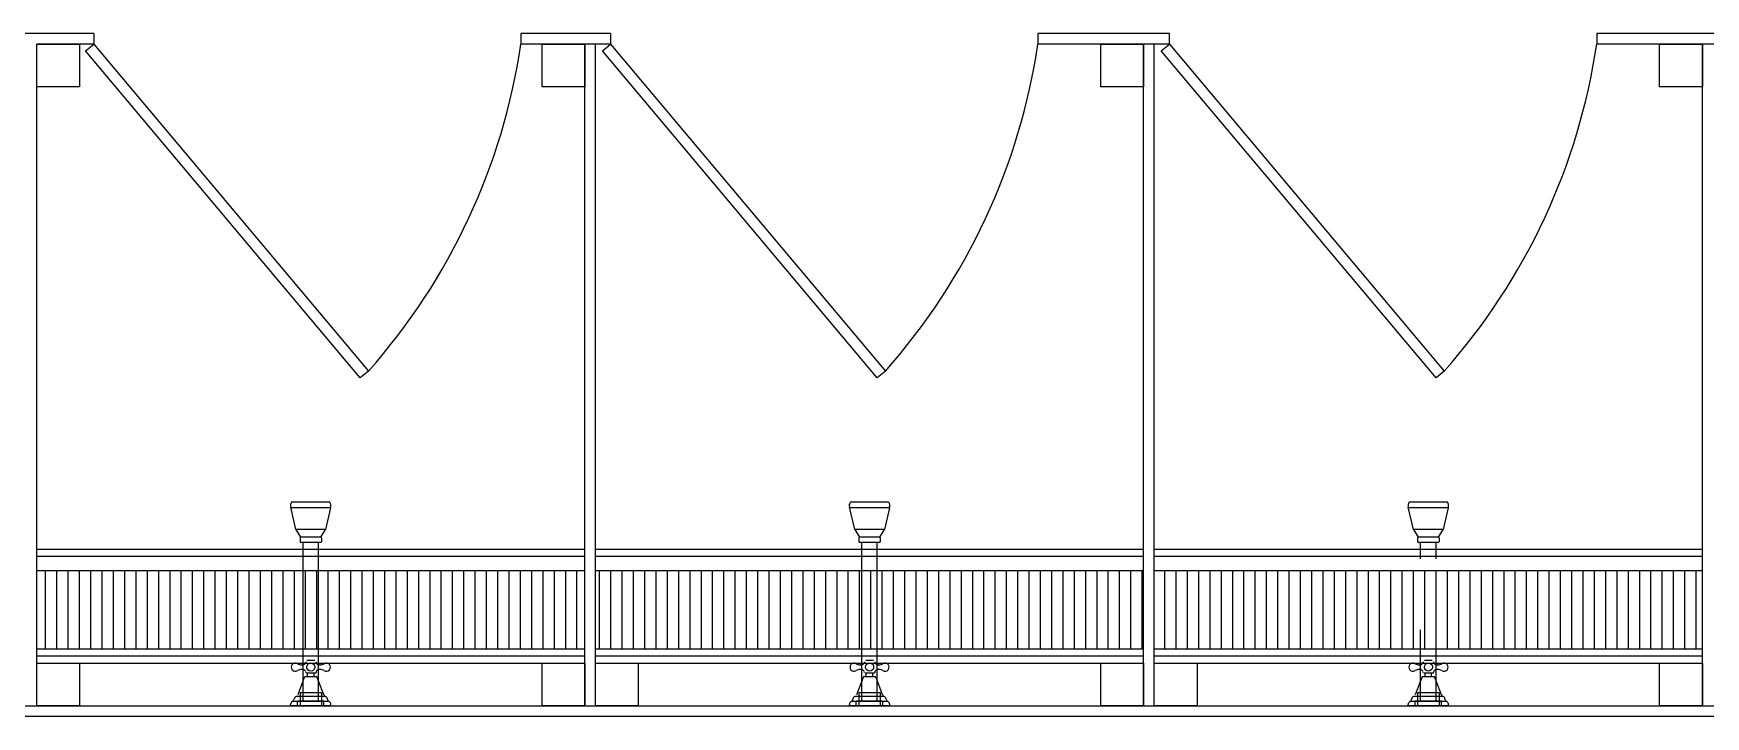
# Model space of a CAD drawing. Header units: millimetres. Extents: x 260 to 453, y 660 to 898.
# Drawn here: x 308.195 to 310.542, y 744.566 to 745.526 of the extents above; entities that cross this region are included whole.
import ezdxf

# ---------------------------------------------------------------- set-up
doc = ezdxf.new("R2010")
doc.units = ezdxf.units.MM
doc.linetypes.add('ACAD_ISO12W100', pattern=[22, 12, -3, 0.5, -3, 0.5, -3])
doc.linetypes.add('CONTINU', pattern=[0])
for name, color, linetype in [('AR_DIVISÓRIAS', 3, 'Continuous'), ('AR_DIVISÓRIAS_SANITÁRIAS', 3, 'Continuous'), ('AR_MOBILIÁRIO_FIXO', 1, 'Continuous'), ('AR_MOD_PISOS', 2, 'Continuous'), ('AR_PORTAS', 254, 'Continuous'), ('CANT-COMPESADO E ESTR MADEIRA', 3, 'Continuous')]:
    doc.layers.add(name, color=color, linetype=linetype)

msp = doc.modelspace()

# ---------------------------------------------------------------- linework, layer by layer
at = {"layer": 'AR_DIVISÓRIAS', "color": 1, "linetype": 'Continuous', "ltscale": 0.5}
for p, q in [((308.2112, 744.7707), (308.2112, 744.6607)), ((308.2271, 744.7707), (308.2271, 744.6607)), ((308.2429, 744.7707), (308.2429, 744.6607)), ((308.2588, 744.7707), (308.2588, 744.6607)), ((308.2747, 744.7707), (308.2747, 744.6607)), ((308.2906, 744.7707), (308.2906, 744.6607)), ((308.3064, 744.7707), (308.3064, 744.6607)), ((308.3223, 744.7707), (308.3223, 744.6607)), ((308.3382, 744.7707), (308.3382, 744.6607)), ((308.3541, 744.7707), (308.3541, 744.6607)), ((308.3699, 744.7707), (308.3699, 744.6607)), ((308.3858, 744.7707), (308.3858, 744.6607)), ((308.4017, 744.7707), (308.4017, 744.6607)), ((308.4176, 744.7707), (308.4176, 744.6607)), ((308.4334, 744.7707), (308.4334, 744.6607)), ((308.4493, 744.7707), (308.4493, 744.6607)), ((308.4652, 744.7707), (308.4652, 744.6607)), ((308.4811, 744.7707), (308.4811, 744.6607)), ((308.4969, 744.7707), (308.4969, 744.6607)), ((308.5128, 744.7707), (308.5128, 744.6607)), ((308.5287, 744.7707), (308.5287, 744.6607)), ((308.5446, 744.7707), (308.5446, 744.6607)), ((308.5604, 744.7707), (308.5604, 744.6607)), ((308.5763, 744.7707), (308.5763, 744.6607)), ((308.5922, 744.7707), (308.5922, 744.6607)), ((308.6081, 744.7707), (308.6081, 744.6607)), ((308.6239, 744.7707), (308.6239, 744.6607)), ((308.6398, 744.7707), (308.6398, 744.6607)), ((308.6557, 744.7707), (308.6557, 744.6607)), ((308.6716, 744.7707), (308.6716, 744.6607)), ((308.6874, 744.7707), (308.6874, 744.6607)), ((308.7033, 744.7707), (308.7033, 744.6607)), ((308.7192, 744.7707), (308.7192, 744.6607)), ((308.7351, 744.7707), (308.7351, 744.6607)), ((308.7509, 744.7707), (308.7509, 744.6607)), ((308.7668, 744.7707), (308.7668, 744.6607)), ((308.7827, 744.7707), (308.7827, 744.6607)), ((308.7986, 744.7707), (308.7986, 744.6607)), ((308.8144, 744.7707), (308.8144, 744.6607)), ((308.8303, 744.7707), (308.8303, 744.6607)), ((308.8462, 744.7707), (308.8462, 744.6607)), ((308.8621, 744.7707), (308.8621, 744.6607)), ((308.8779, 744.7707), (308.8779, 744.6607)), ((308.8938, 744.7707), (308.8938, 744.6607)), ((308.9097, 744.7707), (308.9097, 744.6607)), ((308.9256, 744.7707), (308.9256, 744.6607)), ((308.9414, 744.7707), (308.9414, 744.6607)), ((308.9573, 744.7707), (308.9573, 744.6607)), ((308.9891, 744.7707), (308.9891, 744.6607)), ((309.0049, 744.7707), (309.0049, 744.6607)), ((309.0208, 744.7707), (309.0208, 744.6607)), ((309.0367, 744.7707), (309.0367, 744.6607)), ((309.0526, 744.7707), (309.0526, 744.6607)), ((309.0684, 744.7707), (309.0684, 744.6607)), ((309.0843, 744.7707), (309.0843, 744.6607)), ((309.1002, 744.7707), (309.1002, 744.6607)), ((309.1161, 744.7707), (309.1161, 744.6607)), ((309.1319, 744.7707), (309.1319, 744.6607)), ((309.1478, 744.7707), (309.1478, 744.6607)), ((309.1637, 744.7707), (309.1637, 744.6607)), ((309.1796, 744.7707), (309.1796, 744.6607)), ((309.1954, 744.7707), (309.1954, 744.6607)), ((309.2113, 744.7707), (309.2113, 744.6607)), ((309.2272, 744.7707), (309.2272, 744.6607)), ((309.2431, 744.7707), (309.2431, 744.6607)), ((309.2589, 744.7707), (309.2589, 744.6607)), ((309.2748, 744.7707), (309.2748, 744.6607)), ((309.2907, 744.7707), (309.2907, 744.6607)), ((309.3066, 744.7707), (309.3066, 744.6607)), ((309.3224, 744.7707), (309.3224, 744.6607)), ((309.3383, 744.7707), (309.3383, 744.6607)), ((309.3542, 744.7707), (309.3542, 744.6607)), ((309.3701, 744.7707), (309.3701, 744.6607)), ((309.3859, 744.7707), (309.3859, 744.6607)), ((309.4018, 744.7707), (309.4018, 744.6607)), ((309.4177, 744.7707), (309.4177, 744.6607)), ((309.4336, 744.7707), (309.4336, 744.6607)), ((309.4494, 744.7707), (309.4494, 744.6607)), ((309.4653, 744.7707), (309.4653, 744.6607)), ((309.4812, 744.7707), (309.4812, 744.6607)), ((309.4971, 744.7707), (309.4971, 744.6607)), ((309.5129, 744.7707), (309.5129, 744.6607)), ((309.5288, 744.7707), (309.5288, 744.6607)), ((309.5447, 744.7707), (309.5447, 744.6607)), ((309.5606, 744.7707), (309.5606, 744.6607)), ((309.5764, 744.7707), (309.5764, 744.6607)), ((309.5923, 744.7707), (309.5923, 744.6607)), ((309.6082, 744.7707), (309.6082, 744.6607)), ((309.6241, 744.7707), (309.6241, 744.6607)), ((309.6399, 744.7707), (309.6399, 744.6607)), ((309.6558, 744.7707), (309.6558, 744.6607)), ((309.6717, 744.7707), (309.6717, 744.6607)), ((309.6876, 744.7707), (309.6876, 744.6607)), ((309.7034, 744.7707), (309.7034, 744.6607)), ((309.7193, 744.7707), (309.7193, 744.6607)), ((309.7352, 744.7707), (309.7352, 744.6607)), ((309.7511, 744.7707), (309.7511, 744.6607)), ((309.7828, 744.7707), (309.7828, 744.6607)), ((309.7987, 744.7707), (309.7987, 744.6607)), ((309.8146, 744.7707), (309.8146, 744.6607)), ((309.8304, 744.7707), (309.8304, 744.6607)), ((309.8463, 744.7707), (309.8463, 744.6607)), ((309.8622, 744.7707), (309.8622, 744.6607)), ((309.8781, 744.7707), (309.8781, 744.6607)), ((309.8939, 744.7707), (309.8939, 744.6607)), ((309.9098, 744.7707), (309.9098, 744.6607)), ((309.9257, 744.7707), (309.9257, 744.6607)), ((309.9416, 744.7707), (309.9416, 744.6607)), ((309.9574, 744.7707), (309.9574, 744.6607)), ((309.9733, 744.7707), (309.9733, 744.6607)), ((309.9892, 744.7707), (309.9892, 744.6607)), ((310.0051, 744.7707), (310.0051, 744.6607)), ((310.0209, 744.7707), (310.0209, 744.6607)), ((310.0368, 744.7707), (310.0368, 744.6607)), ((310.0527, 744.7707), (310.0527, 744.6607)), ((310.0686, 744.7707), (310.0686, 744.6607)), ((310.0844, 744.7707), (310.0844, 744.6607)), ((310.1003, 744.7707), (310.1003, 744.6607)), ((310.1162, 744.7707), (310.1162, 744.6607)), ((310.1321, 744.7707), (310.1321, 744.6607)), ((310.1479, 744.7707), (310.1479, 744.6607)), ((310.1638, 744.7707), (310.1638, 744.6607)), ((310.1797, 744.7707), (310.1797, 744.6607)), ((310.1956, 744.7707), (310.1956, 744.6607)), ((310.2114, 744.7707), (310.2114, 744.6607)), ((310.2273, 744.7707), (310.2273, 744.6607)), ((310.2432, 744.7707), (310.2432, 744.6607)), ((310.2591, 744.7707), (310.2591, 744.6607)), ((310.2749, 744.7707), (310.2749, 744.6607)), ((310.2908, 744.7707), (310.2908, 744.6607)), ((310.3067, 744.7707), (310.3067, 744.6607)), ((310.3226, 744.7707), (310.3226, 744.6607)), ((310.3384, 744.7707), (310.3384, 744.6607)), ((310.3543, 744.7707), (310.3543, 744.6607)), ((310.3702, 744.7707), (310.3702, 744.6607)), ((310.3861, 744.7707), (310.3861, 744.6607)), ((310.4019, 744.7707), (310.4019, 744.6607)), ((310.4178, 744.7707), (310.4178, 744.6607)), ((310.4337, 744.7707), (310.4337, 744.6607)), ((310.4496, 744.7707), (310.4496, 744.6607)), ((310.4654, 744.7707), (310.4654, 744.6607)), ((310.4813, 744.7707), (310.4813, 744.6607)), ((310.4972, 744.7707), (310.4972, 744.6607)), ((310.5131, 744.7707), (310.5131, 744.6607)), ((310.5289, 744.7707), (310.5289, 744.6607))]:
    msp.add_line(p, q, dxfattribs=at)
at = {"layer": 'AR_DIVISÓRIAS', "ltscale": 0.5}
for points in [[(308.9687, 744.7907), (308.1991, 744.7907)], [(308.9687, 744.7907), (308.1991, 744.7907)], [(309.7534, 744.7907), (308.9837, 744.7907)], [(309.7534, 744.7907), (308.9837, 744.7907)], [(310.538, 744.7907), (309.7684, 744.7907)], [(310.538, 744.7907), (309.7684, 744.7907)], [(308.9687, 744.7707), (308.1991, 744.7707)], [(308.9687, 744.7707), (308.1991, 744.7707)], [(309.7534, 744.7707), (308.9837, 744.7707)], [(309.7534, 744.7707), (308.9837, 744.7707)], [(310.538, 744.7707), (309.7684, 744.7707)], [(310.538, 744.7707), (309.7684, 744.7707)], [(308.1991, 744.6607), (308.9687, 744.6607)], [(308.1991, 744.6607), (308.9687, 744.6607)], [(308.9837, 744.6607), (309.7534, 744.6607)], [(308.9837, 744.6607), (309.7534, 744.6607)], [(309.7684, 744.6607), (310.538, 744.6607)], [(309.7684, 744.6607), (310.538, 744.6607)], [(308.1991, 744.6407), (308.9687, 744.6407)], [(308.1991, 744.6407), (308.9687, 744.6407)], [(308.9837, 744.6407), (309.7534, 744.6407)], [(308.9837, 744.6407), (309.7534, 744.6407)], [(309.7684, 744.6407), (310.538, 744.6407)], [(309.7684, 744.6407), (310.538, 744.6407)]]:
    msp.add_lwpolyline(points, dxfattribs=at)
at = {"layer": 'AR_DIVISÓRIAS_SANITÁRIAS'}
for p, q in [((308.2791, 745.5257), (308.0945, 745.5257)), ((308.2791, 745.5107), (308.1991, 745.5107)), ((308.1991, 744.5807), (308.1991, 745.5107)), ((308.2791, 745.5257), (308.2791, 745.5107)), ((309.005, 745.5257), (308.8791, 745.5257)), ((308.8791, 745.5257), (308.8791, 745.5107)), ((309.005, 745.5107), (308.8791, 745.5107)), ((308.9687, 744.5807), (308.9687, 745.5107)), ((308.9837, 744.5807), (308.9837, 745.5107)), ((309.005, 745.5257), (309.005, 745.5107)), ((309.7896, 745.5257), (309.605, 745.5257)), ((309.605, 745.5257), (309.605, 745.5107)), ((309.7896, 745.5107), (309.605, 745.5107)), ((309.7534, 744.5807), (309.7534, 745.5107)), ((309.7684, 744.5807), (309.7684, 745.5107)), ((309.7896, 745.5107), (309.7896, 745.5257)), ((310.578, 745.5257), (310.3896, 745.5257)), ((310.3896, 745.5257), (310.3896, 745.5107)), ((310.578, 745.5107), (310.3896, 745.5107)), ((310.538, 744.5807), (310.538, 745.5107)), ((310.538, 744.5807), (310.538, 745.5107))]:
    msp.add_line(p, q, dxfattribs=at)
at = {"layer": 'AR_MOBILIÁRIO_FIXO', "color": 254, "linetype": 'CONTINU'}
for p, q in [((308.5631, 744.8285), (308.5558, 744.8599)), ((308.5631, 744.8285), (308.5558, 744.8599)), ((308.6118, 744.859), (308.556, 744.859)), ((308.6118, 744.859), (308.556, 744.859)), ((308.6108, 744.867), (308.557, 744.867)), ((308.6108, 744.867), (308.557, 744.867)), ((308.6118, 744.859), (308.6048, 744.8285)), ((308.6118, 744.859), (308.6048, 744.8285)), ((309.3477, 744.8285), (309.3405, 744.8599)), ((309.3477, 744.8285), (309.3405, 744.8599)), ((309.3964, 744.859), (309.3407, 744.859)), ((309.3964, 744.859), (309.3407, 744.859)), ((309.3954, 744.867), (309.3417, 744.867)), ((309.3954, 744.867), (309.3417, 744.867)), ((309.3964, 744.859), (309.3894, 744.8285)), ((309.3964, 744.859), (309.3894, 744.8285)), ((308.5631, 744.8285), (308.5697, 744.818)), ((308.6048, 744.8285), (308.5631, 744.8285)), ((308.5631, 744.8285), (308.5697, 744.818)), ((308.6048, 744.8285), (308.5631, 744.8285)), ((308.5981, 744.818), (308.6048, 744.8285)), ((308.5981, 744.818), (308.6048, 744.8285)), ((309.3477, 744.8285), (309.3543, 744.818)), ((309.3894, 744.8285), (309.3477, 744.8285)), ((309.3477, 744.8285), (309.3543, 744.818)), ((309.3894, 744.8285), (309.3477, 744.8285)), ((309.3828, 744.818), (309.3894, 744.8285)), ((309.3828, 744.818), (309.3894, 744.8285)), ((308.5689, 744.817), (308.5689, 744.8115)), ((308.5689, 744.817), (308.5689, 744.8115)), ((308.5979, 744.818), (308.5699, 744.818)), ((308.5979, 744.818), (308.5699, 744.818)), ((308.5979, 744.8105), (308.5699, 744.8105)), ((308.5979, 744.8105), (308.5699, 744.8105)), ((308.5731, 744.5875), (308.5731, 744.8105)), ((308.5731, 744.5875), (308.5731, 744.8105)), ((308.5947, 744.5875), (308.5947, 744.8105)), ((308.5947, 744.5875), (308.5947, 744.8105)), ((308.5989, 744.817), (308.5989, 744.8115)), ((308.5989, 744.817), (308.5989, 744.8115)), ((309.3536, 744.817), (309.3536, 744.8115)), ((309.3536, 744.817), (309.3536, 744.8115)), ((309.3826, 744.818), (309.3546, 744.818)), ((309.3826, 744.818), (309.3546, 744.818)), ((309.3826, 744.8105), (309.3546, 744.8105)), ((309.3826, 744.8105), (309.3546, 744.8105)), ((309.3578, 744.5875), (309.3578, 744.8105)), ((309.3578, 744.5875), (309.3578, 744.8105)), ((309.3793, 744.5875), (309.3793, 744.8105)), ((309.3793, 744.5875), (309.3793, 744.8105)), ((309.3836, 744.817), (309.3836, 744.8115)), ((309.3836, 744.817), (309.3836, 744.8115)), ((308.5716, 744.6384), (308.5711, 744.6384)), ((308.5716, 744.6384), (308.5711, 744.6384)), ((308.5768, 744.6427), (308.5768, 744.6419)), ((308.5768, 744.6427), (308.5768, 744.6419)), ((308.5895, 744.6444), (308.5786, 744.6444)), ((308.5895, 744.6444), (308.5786, 744.6444)), ((308.5913, 744.6427), (308.5913, 744.6419)), ((308.5913, 744.6427), (308.5913, 744.6419)), ((308.597, 744.6384), (308.5964, 744.6384)), ((308.597, 744.6384), (308.5964, 744.6384)), ((309.3563, 744.6384), (309.3558, 744.6384)), ((309.3563, 744.6384), (309.3558, 744.6384)), ((309.3614, 744.6427), (309.3614, 744.6419)), ((309.3614, 744.6427), (309.3614, 744.6419)), ((309.3741, 744.6444), (309.3633, 744.6444)), ((309.3741, 744.6444), (309.3633, 744.6444)), ((309.376, 744.6427), (309.376, 744.6419)), ((309.376, 744.6427), (309.376, 744.6419)), ((309.3816, 744.6384), (309.3811, 744.6384)), ((309.3816, 744.6384), (309.3811, 744.6384)), ((310.1409, 744.6384), (310.1404, 744.6384)), ((310.1409, 744.6384), (310.1404, 744.6384)), ((310.146, 744.6427), (310.146, 744.6419)), ((310.146, 744.6427), (310.146, 744.6419)), ((310.1588, 744.6444), (310.1479, 744.6444)), ((310.1588, 744.6444), (310.1479, 744.6444)), ((310.1606, 744.6427), (310.1606, 744.6419)), ((310.1606, 744.6427), (310.1606, 744.6419)), ((310.1663, 744.6384), (310.1657, 744.6384)), ((310.1663, 744.6384), (310.1657, 744.6384)), ((308.5747, 744.6205), (308.5656, 744.5965)), ((308.5747, 744.6205), (308.5656, 744.5965)), ((308.5716, 744.632), (308.5711, 744.632)), ((308.5716, 744.632), (308.5711, 744.632)), ((308.5913, 744.6218), (308.5765, 744.6218)), ((308.5913, 744.6218), (308.5765, 744.6218)), ((308.5768, 744.6277), (308.5768, 744.6285)), ((308.5768, 744.6277), (308.5768, 744.6285)), ((308.5904, 744.6267), (308.5777, 744.6267)), ((308.5904, 744.6267), (308.5777, 744.6267)), ((308.5794, 744.6218), (308.5794, 744.6267)), ((308.5794, 744.6218), (308.5794, 744.6267)), ((308.5885, 744.6218), (308.5885, 744.6267)), ((308.5885, 744.6218), (308.5885, 744.6267)), ((308.5913, 744.6285), (308.5913, 744.6277)), ((308.5913, 744.6285), (308.5913, 744.6277)), ((308.6022, 744.5965), (308.5931, 744.6205)), ((308.6022, 744.5965), (308.5931, 744.6205)), ((308.597, 744.632), (308.5964, 744.632)), ((308.597, 744.632), (308.5964, 744.632)), ((309.3594, 744.6205), (309.3502, 744.5965)), ((309.3594, 744.6205), (309.3502, 744.5965)), ((309.3563, 744.632), (309.3558, 744.632)), ((309.3563, 744.632), (309.3558, 744.632)), ((309.3759, 744.6218), (309.3612, 744.6218)), ((309.3759, 744.6218), (309.3612, 744.6218)), ((309.3614, 744.6277), (309.3614, 744.6285)), ((309.3614, 744.6277), (309.3614, 744.6285)), ((309.375, 744.6267), (309.3624, 744.6267)), ((309.375, 744.6267), (309.3624, 744.6267)), ((309.364, 744.6218), (309.364, 744.6267)), ((309.364, 744.6218), (309.364, 744.6267)), ((309.3731, 744.6218), (309.3731, 744.6267)), ((309.3731, 744.6218), (309.3731, 744.6267)), ((309.376, 744.6285), (309.376, 744.6277)), ((309.376, 744.6285), (309.376, 744.6277)), ((309.3869, 744.5965), (309.3778, 744.6205)), ((309.3869, 744.5965), (309.3778, 744.6205)), ((309.3816, 744.632), (309.3811, 744.632)), ((309.3816, 744.632), (309.3811, 744.632)), ((310.144, 744.6205), (310.1349, 744.5965)), ((310.144, 744.6205), (310.1349, 744.5965)), ((310.1409, 744.632), (310.1404, 744.632)), ((310.1409, 744.632), (310.1404, 744.632)), ((310.1606, 744.6218), (310.1458, 744.6218)), ((310.1606, 744.6218), (310.1458, 744.6218)), ((310.146, 744.6277), (310.146, 744.6285)), ((310.146, 744.6277), (310.146, 744.6285)), ((310.1596, 744.6267), (310.147, 744.6267)), ((310.1596, 744.6267), (310.147, 744.6267)), ((310.1487, 744.6218), (310.1487, 744.6267)), ((310.1487, 744.6218), (310.1487, 744.6267)), ((310.1577, 744.6218), (310.1577, 744.6267)), ((310.1577, 744.6218), (310.1577, 744.6267)), ((310.1606, 744.6285), (310.1606, 744.6277)), ((310.1606, 744.6285), (310.1606, 744.6277)), ((310.1715, 744.5965), (310.1624, 744.6205)), ((310.1715, 744.5965), (310.1624, 744.6205)), ((310.1663, 744.632), (310.1657, 744.632)), ((310.1663, 744.632), (310.1657, 744.632)), ((308.6046, 744.5939), (308.5632, 744.5939)), ((308.6046, 744.5939), (308.5632, 744.5939)), ((308.5989, 744.5991), (308.569, 744.5991)), ((308.569, 744.5991), (308.569, 744.5807)), ((308.5989, 744.5991), (308.569, 744.5991)), ((308.569, 744.5991), (308.569, 744.5807)), ((308.5989, 744.5991), (308.5989, 744.5807)), ((308.5989, 744.5991), (308.5989, 744.5807)), ((309.3893, 744.5939), (309.3478, 744.5939)), ((309.3893, 744.5939), (309.3478, 744.5939)), ((309.3835, 744.5991), (309.3536, 744.5991)), ((309.3536, 744.5991), (309.3536, 744.5807)), ((309.3835, 744.5991), (309.3536, 744.5991)), ((309.3536, 744.5991), (309.3536, 744.5807)), ((309.3835, 744.5991), (309.3835, 744.5807)), ((309.3835, 744.5991), (309.3835, 744.5807)), ((310.1739, 744.5939), (310.1325, 744.5939)), ((310.1739, 744.5939), (310.1325, 744.5939)), ((308.5556, 744.5807), (308.5556, 744.5827)), ((308.5556, 744.5807), (308.5556, 744.5827)), ((308.6122, 744.5807), (308.5556, 744.5807)), ((308.6122, 744.5807), (308.5556, 744.5807)), ((308.6097, 744.587), (308.5581, 744.587)), ((308.6097, 744.587), (308.5581, 744.587)), ((308.5653, 744.5807), (308.5653, 744.5865)), ((308.5653, 744.5807), (308.5653, 744.5865)), ((308.6025, 744.5807), (308.5653, 744.5807)), ((308.6025, 744.5807), (308.5653, 744.5807)), ((308.6025, 744.5807), (308.5653, 744.5807)), ((308.6025, 744.5807), (308.5653, 744.5807)), ((308.6015, 744.5875), (308.5663, 744.5875)), ((308.6015, 744.5875), (308.5663, 744.5875)), ((308.6025, 744.5807), (308.6025, 744.5865)), ((308.6025, 744.5807), (308.6025, 744.5865)), ((308.6122, 744.5807), (308.6122, 744.5827)), ((308.6122, 744.5807), (308.6122, 744.5827)), ((309.3402, 744.5807), (309.3402, 744.5827)), ((309.3402, 744.5807), (309.3402, 744.5827)), ((309.3969, 744.5807), (309.3402, 744.5807)), ((309.3969, 744.5807), (309.3402, 744.5807)), ((309.3944, 744.587), (309.3427, 744.587)), ((309.3944, 744.587), (309.3427, 744.587)), ((309.35, 744.5807), (309.35, 744.5865)), ((309.35, 744.5807), (309.35, 744.5865)), ((309.3871, 744.5807), (309.35, 744.5807)), ((309.3871, 744.5807), (309.35, 744.5807)), ((309.3871, 744.5807), (309.35, 744.5807)), ((309.3871, 744.5807), (309.35, 744.5807)), ((309.3861, 744.5875), (309.351, 744.5875)), ((309.3861, 744.5875), (309.351, 744.5875)), ((309.3871, 744.5807), (309.3871, 744.5865)), ((309.3871, 744.5807), (309.3871, 744.5865)), ((309.3969, 744.5807), (309.3969, 744.5827)), ((309.3969, 744.5807), (309.3969, 744.5827)), ((310.1249, 744.5807), (310.1249, 744.5827)), ((310.1249, 744.5807), (310.1249, 744.5827)), ((310.1815, 744.5807), (310.1249, 744.5807)), ((310.1815, 744.5807), (310.1249, 744.5807)), ((310.179, 744.587), (310.1274, 744.587)), ((310.179, 744.587), (310.1274, 744.587)), ((310.1815, 744.5807), (310.1815, 744.5827)), ((310.1815, 744.5807), (310.1815, 744.5827))]:
    msp.add_line(p, q, dxfattribs=at)
at = {"layer": 'AR_MOBILIÁRIO_FIXO', "color": 254, "linetype": 'ACAD_ISO12W100', "ltscale": 0.003}
for p, q in [((310.1323, 744.8285), (310.1251, 744.8599)), ((310.1323, 744.8285), (310.1251, 744.8599)), ((310.1811, 744.859), (310.1253, 744.859)), ((310.1811, 744.859), (310.1253, 744.859)), ((310.1801, 744.867), (310.1263, 744.867)), ((310.1801, 744.867), (310.1263, 744.867)), ((310.1811, 744.859), (310.1741, 744.8285)), ((310.1811, 744.859), (310.1741, 744.8285)), ((310.1323, 744.8285), (310.139, 744.818)), ((310.1741, 744.8285), (310.1323, 744.8285)), ((310.1323, 744.8285), (310.139, 744.818)), ((310.1741, 744.8285), (310.1323, 744.8285)), ((310.1674, 744.818), (310.1741, 744.8285)), ((310.1674, 744.818), (310.1741, 744.8285)), ((310.1382, 744.817), (310.1382, 744.8115)), ((310.1382, 744.817), (310.1382, 744.8115)), ((310.1672, 744.818), (310.1392, 744.818)), ((310.1672, 744.818), (310.1392, 744.818)), ((310.1672, 744.8105), (310.1392, 744.8105)), ((310.1672, 744.8105), (310.1392, 744.8105)), ((310.1424, 744.5875), (310.1424, 744.8105)), ((310.1424, 744.5875), (310.1424, 744.8105)), ((310.164, 744.5875), (310.164, 744.8105)), ((310.164, 744.5875), (310.164, 744.8105)), ((310.1682, 744.817), (310.1682, 744.8115)), ((310.1682, 744.817), (310.1682, 744.8115)), ((310.1346, 744.5807), (310.1346, 744.5865)), ((310.1346, 744.5807), (310.1346, 744.5865)), ((310.1718, 744.5807), (310.1346, 744.5807)), ((310.1718, 744.5807), (310.1346, 744.5807)), ((310.1718, 744.5807), (310.1346, 744.5807)), ((310.1718, 744.5807), (310.1346, 744.5807)), ((310.1708, 744.5875), (310.1356, 744.5875)), ((310.1708, 744.5875), (310.1356, 744.5875)), ((310.1718, 744.5807), (310.1718, 744.5865)), ((310.1718, 744.5807), (310.1718, 744.5865))]:
    msp.add_line(p, q, dxfattribs=at)
at = {"layer": 'AR_MOBILIÁRIO_FIXO', "color": 254, "linetype": 'ACAD_ISO12W100', "ltscale": 0.002}
for p, q in [((310.1682, 744.5991), (310.1382, 744.5991)), ((310.1382, 744.5991), (310.1382, 744.5807)), ((310.1682, 744.5991), (310.1382, 744.5991)), ((310.1382, 744.5991), (310.1382, 744.5807)), ((310.1682, 744.5991), (310.1682, 744.5807)), ((310.1682, 744.5991), (310.1682, 744.5807))]:
    msp.add_line(p, q, dxfattribs=at)
at = {"layer": 'AR_MOBILIÁRIO_FIXO', "color": 254, "linetype": 'CONTINU'}
for centre in [(308.584, 744.6352), (308.584, 744.6352), (309.3687, 744.6352), (309.3687, 744.6352)]:
    msp.add_circle(centre, 0.00563, dxfattribs=at)
at = {"layer": 'AR_MOBILIÁRIO_FIXO', "color": 254, "linetype": 'Continuous'}
msp.add_circle((310.1533, 744.6352), 0.00563, dxfattribs=at)
msp.add_circle((310.1533, 744.6352), 0.00563, dxfattribs=at)
at = {"layer": 'AR_MOBILIÁRIO_FIXO', "color": 254, "linetype": 'CONTINU'}
for centre, radius, start, end in [((308.5631, 744.8623), 0.00764, 142.4059, 198.3016), ((308.5631, 744.8623), 0.00764, 142.4059, 198.3016), ((308.6039, 744.8621), 0.00848, 339.1019, 35.2858), ((308.6039, 744.8621), 0.00848, 339.1019, 35.2858), ((309.3477, 744.8623), 0.00764, 142.4059, 198.3016), ((309.3477, 744.8623), 0.00764, 142.4059, 198.3016), ((309.3885, 744.8621), 0.00848, 339.1019, 35.2858), ((309.3885, 744.8621), 0.00848, 339.1019, 35.2858), ((308.5699, 744.817), 0.001, 90, 180), ((308.5699, 744.817), 0.001, 90, 180), ((308.5699, 744.8115), 0.001, 180, 270), ((308.5699, 744.8115), 0.001, 180, 270), ((308.5979, 744.817), 0.001, 0, 90), ((308.5979, 744.817), 0.001, 0, 90), ((308.5979, 744.8115), 0.001, 270, 0), ((308.5979, 744.8115), 0.001, 270, 0), ((309.3546, 744.817), 0.001, 90, 180), ((309.3546, 744.817), 0.001, 90, 180), ((309.3546, 744.8115), 0.001, 180, 270), ((309.3546, 744.8115), 0.001, 180, 270), ((309.3826, 744.817), 0.001, 0, 90), ((309.3826, 744.817), 0.001, 0, 90), ((309.3826, 744.8115), 0.001, 270, 0), ((309.3826, 744.8115), 0.001, 270, 0), ((308.5623, 744.6352), 0.00576, 58.3912, 301.6078), ((308.5623, 744.6352), 0.00576, 58.3912, 301.6078), ((308.5715, 744.6501), 0.0117, 238.3897, 268.2409), ((308.5715, 744.6501), 0.0117, 238.3897, 268.2409), ((308.5716, 744.6442), 0.00586, 269.9962, 323.6512), ((308.5716, 744.6442), 0.00586, 269.9962, 323.6512), ((308.5748, 744.6419), 0.00195, 323.6525, 0.0005), ((308.5748, 744.6419), 0.00195, 323.6525, 0.0005), ((308.5964, 744.6442), 0.00586, 216.3481, 270.0028), ((308.5964, 744.6442), 0.00586, 216.3481, 270.0028), ((308.5966, 744.6501), 0.0117, 271.7568, 301.6086), ((308.5966, 744.6501), 0.0117, 271.7568, 301.6086), ((308.6058, 744.6352), 0.00576, 238.3917, 121.6086), ((308.6058, 744.6352), 0.00576, 238.3917, 121.6086), ((309.3469, 744.6352), 0.00576, 58.3912, 301.6078), ((309.3469, 744.6352), 0.00576, 58.3912, 301.6078), ((309.3561, 744.6501), 0.0117, 238.3897, 268.2409), ((309.3561, 744.6501), 0.0117, 238.3897, 268.2409), ((309.3563, 744.6442), 0.00586, 269.9962, 323.6512), ((309.3563, 744.6442), 0.00586, 269.9962, 323.6512), ((309.3594, 744.6419), 0.00195, 323.6525, 0.0005), ((309.3594, 744.6419), 0.00195, 323.6525, 0.0005), ((309.3811, 744.6442), 0.00586, 216.3481, 270.0028), ((309.3811, 744.6442), 0.00586, 216.3481, 270.0028), ((309.3813, 744.6501), 0.0117, 271.7568, 301.6086), ((309.3813, 744.6501), 0.0117, 271.7568, 301.6086), ((309.3904, 744.6352), 0.00576, 238.3917, 121.6086), ((309.3904, 744.6352), 0.00576, 238.3917, 121.6086), ((310.1316, 744.6352), 0.00576, 58.3912, 301.6078), ((310.1316, 744.6352), 0.00576, 58.3912, 301.6078), ((310.1408, 744.6501), 0.0117, 238.3897, 268.2409), ((310.1408, 744.6501), 0.0117, 238.3897, 268.2409), ((310.1409, 744.6442), 0.00586, 269.9962, 323.6512), ((310.1409, 744.6442), 0.00586, 269.9962, 323.6512), ((310.1441, 744.6419), 0.00195, 323.6525, 0.0005), ((310.1441, 744.6419), 0.00195, 323.6525, 0.0005), ((310.1657, 744.6442), 0.00586, 216.3481, 270.0028), ((310.1657, 744.6442), 0.00586, 216.3481, 270.0028), ((310.1659, 744.6501), 0.0117, 271.7568, 301.6086), ((310.1659, 744.6501), 0.0117, 271.7568, 301.6086), ((310.1751, 744.6352), 0.00576, 238.3917, 121.6086), ((310.1751, 744.6352), 0.00576, 238.3917, 121.6086), ((308.5715, 744.6203), 0.0117, 91.7582, 121.6099), ((308.5715, 744.6203), 0.0117, 91.7582, 121.6099), ((308.5716, 744.6262), 0.00586, 36.349, 90.0052), ((308.5716, 744.6262), 0.00586, 36.349, 90.0052), ((308.5765, 744.6198), 0.00195, 89.9922, 159.1405), ((308.5765, 744.6198), 0.00195, 89.9922, 159.1405), ((308.5904, 744.6277), 0.000977, 270.0088, 0.0006), ((308.5904, 744.6277), 0.000977, 270.0088, 0.0006), ((308.5933, 744.6285), 0.00195, 143.6519, 180), ((308.5933, 744.6285), 0.00195, 143.6519, 180), ((308.5913, 744.6198), 0.00195, 20.8556, 90.0028), ((308.5913, 744.6198), 0.00195, 20.8556, 90.0028), ((308.5964, 744.6262), 0.00586, 89.9962, 143.6512), ((308.5964, 744.6262), 0.00586, 89.9962, 143.6512), ((308.5966, 744.6203), 0.0117, 58.3908, 88.2424), ((308.5966, 744.6203), 0.0117, 58.3908, 88.2424), ((309.3561, 744.6203), 0.0117, 91.7582, 121.6099), ((309.3561, 744.6203), 0.0117, 91.7582, 121.6099), ((309.3563, 744.6262), 0.00586, 36.349, 90.0052), ((309.3563, 744.6262), 0.00586, 36.349, 90.0052), ((309.3612, 744.6198), 0.00195, 89.9922, 159.1405), ((309.3612, 744.6198), 0.00195, 89.9922, 159.1405), ((309.375, 744.6277), 0.000977, 270.0088, 0.0006), ((309.375, 744.6277), 0.000977, 270.0088, 0.0006), ((309.3759, 744.6198), 0.00195, 20.8556, 90.0028), ((309.3759, 744.6198), 0.00195, 20.8556, 90.0028), ((309.3779, 744.6285), 0.00195, 143.6519, 180), ((309.3779, 744.6285), 0.00195, 143.6519, 180), ((309.3811, 744.6262), 0.00586, 89.9962, 143.6512), ((309.3811, 744.6262), 0.00586, 89.9962, 143.6512), ((309.3813, 744.6203), 0.0117, 58.3908, 88.2424), ((309.3813, 744.6203), 0.0117, 58.3908, 88.2424), ((310.1408, 744.6203), 0.0117, 91.7582, 121.6099), ((310.1408, 744.6203), 0.0117, 91.7582, 121.6099), ((310.1409, 744.6262), 0.00586, 36.349, 90.0052), ((310.1409, 744.6262), 0.00586, 36.349, 90.0052), ((310.1458, 744.6198), 0.00195, 89.9922, 159.1405), ((310.1458, 744.6198), 0.00195, 89.9922, 159.1405), ((310.1596, 744.6277), 0.000977, 270.0088, 0.0006), ((310.1596, 744.6277), 0.000977, 270.0088, 0.0006), ((310.1626, 744.6285), 0.00195, 143.6519, 180), ((310.1626, 744.6285), 0.00195, 143.6519, 180), ((310.1606, 744.6198), 0.00195, 20.8556, 90.0028), ((310.1606, 744.6198), 0.00195, 20.8556, 90.0028), ((310.1657, 744.6262), 0.00586, 89.9962, 143.6512), ((310.1657, 744.6262), 0.00586, 89.9962, 143.6512), ((310.1659, 744.6203), 0.0117, 58.3908, 88.2424), ((310.1659, 744.6203), 0.0117, 58.3908, 88.2424), ((308.5557, 744.5912), 0.00488, 298.9873, 349.9369), ((308.5557, 744.5912), 0.00488, 298.9873, 349.9369), ((308.5654, 744.5895), 0.00488, 116.3192, 169.9368), ((308.5654, 744.5895), 0.00488, 116.3192, 169.9368), ((308.6068, 744.5983), 0.00488, 200.8626, 243.6803), ((308.6068, 744.5983), 0.00488, 200.8626, 243.6803), ((308.6025, 744.5895), 0.00488, 10.0632, 63.6808), ((308.6025, 744.5895), 0.00488, 10.0632, 63.6808), ((308.6121, 744.5912), 0.00488, 190.0629, 241.0129), ((308.6121, 744.5912), 0.00488, 190.0629, 241.0129), ((309.3404, 744.5912), 0.00488, 298.9873, 349.9369), ((309.3404, 744.5912), 0.00488, 298.9873, 349.9369), ((309.35, 744.5895), 0.00488, 116.3192, 169.9368), ((309.35, 744.5895), 0.00488, 116.3192, 169.9368), ((309.3915, 744.5983), 0.00488, 200.8626, 243.6803), ((309.3915, 744.5983), 0.00488, 200.8626, 243.6803), ((309.3871, 744.5895), 0.00488, 10.0632, 63.6808), ((309.3871, 744.5895), 0.00488, 10.0632, 63.6808), ((309.3967, 744.5912), 0.00488, 190.0629, 241.0129), ((309.3967, 744.5912), 0.00488, 190.0629, 241.0129), ((310.125, 744.5912), 0.00488, 298.9873, 349.9369), ((310.125, 744.5912), 0.00488, 298.9873, 349.9369), ((310.1346, 744.5895), 0.00488, 116.3192, 169.9368), ((310.1346, 744.5895), 0.00488, 116.3192, 169.9368), ((310.1761, 744.5983), 0.00488, 200.8626, 243.6803), ((310.1761, 744.5983), 0.00488, 200.8626, 243.6803), ((310.1718, 744.5895), 0.00488, 10.0632, 63.6808), ((310.1718, 744.5895), 0.00488, 10.0632, 63.6808), ((310.1814, 744.5912), 0.00488, 190.0629, 241.0129), ((310.1814, 744.5912), 0.00488, 190.0629, 241.0129), ((308.5605, 744.5827), 0.00488, 118.9865, 179.9993), ((308.5605, 744.5827), 0.00488, 118.9865, 179.9993), ((308.5663, 744.5865), 0.001, 90, 180), ((308.5663, 744.5865), 0.001, 90, 180), ((308.6015, 744.5865), 0.001, 0, 90), ((308.6015, 744.5865), 0.001, 0, 90), ((308.6074, 744.5827), 0.00488, 0.0003, 61.0127), ((308.6074, 744.5827), 0.00488, 0.0003, 61.0127), ((309.3451, 744.5827), 0.00488, 118.9865, 179.9993), ((309.3451, 744.5827), 0.00488, 118.9865, 179.9993), ((309.351, 744.5865), 0.001, 90, 180), ((309.351, 744.5865), 0.001, 90, 180), ((309.3861, 744.5865), 0.001, 0, 90), ((309.3861, 744.5865), 0.001, 0, 90), ((309.392, 744.5827), 0.00488, 0.0003, 61.0127), ((309.392, 744.5827), 0.00488, 0.0003, 61.0127), ((310.1298, 744.5827), 0.00488, 118.9865, 179.9993), ((310.1298, 744.5827), 0.00488, 118.9865, 179.9993), ((310.1766, 744.5827), 0.00488, 0.0003, 61.0127), ((310.1766, 744.5827), 0.00488, 0.0003, 61.0127)]:
    msp.add_arc(centre, radius, start, end, dxfattribs=at)
at = {"layer": 'AR_MOBILIÁRIO_FIXO', "color": 254, "linetype": 'ACAD_ISO12W100', "ltscale": 0.003}
for centre, radius, start, end in [((310.1324, 744.8623), 0.00764, 142.4059, 198.3016), ((310.1324, 744.8623), 0.00764, 142.4059, 198.3016), ((310.1732, 744.8621), 0.00848, 339.1019, 35.2858), ((310.1732, 744.8621), 0.00848, 339.1019, 35.2858), ((310.1392, 744.817), 0.001, 90, 180), ((310.1392, 744.817), 0.001, 90, 180), ((310.1392, 744.8115), 0.001, 180, 270), ((310.1392, 744.8115), 0.001, 180, 270), ((310.1672, 744.817), 0.001, 0, 90), ((310.1672, 744.817), 0.001, 0, 90), ((310.1672, 744.8115), 0.001, 270, 0), ((310.1672, 744.8115), 0.001, 270, 0), ((310.1356, 744.5865), 0.001, 90, 180), ((310.1356, 744.5865), 0.001, 90, 180), ((310.1708, 744.5865), 0.001, 0, 90), ((310.1708, 744.5865), 0.001, 0, 90)]:
    msp.add_arc(centre, radius, start, end, dxfattribs=at)
at = {"layer": 'AR_MOD_PISOS', "color": 1}
for p, q in [((308.9687, 744.8007), (308.1991, 744.8007)), ((308.9687, 744.8007), (308.1991, 744.8007)), ((309.7534, 744.8007), (308.9837, 744.8007)), ((309.7534, 744.8007), (308.9837, 744.8007)), ((310.538, 744.8007), (309.7684, 744.8007)), ((310.538, 744.8007), (309.7684, 744.8007)), ((308.9687, 744.6507), (308.1991, 744.6507)), ((309.7534, 744.6507), (308.9837, 744.6507)), ((310.538, 744.6507), (309.7684, 744.6507))]:
    msp.add_line(p, q, dxfattribs=at)
at = {"layer": 'AR_PORTAS'}
for points in [[(308.2676, 745.5011), (308.2791, 745.5107), (308.665, 745.0513), (308.6535, 745.0416)], [(308.9935, 745.5011), (309.005, 745.5107), (309.3909, 745.0513), (309.3794, 745.0416)], [(309.7781, 745.5011), (309.7896, 745.5107), (310.1755, 745.0513), (310.164, 745.0416)]]:
    msp.add_lwpolyline(points, close=True, dxfattribs=at)
at = {"layer": 'AR_PORTAS', "color": 254}
for centre in [(308.0017, 745.64), (308.7276, 745.64), (309.5123, 745.64)]:
    msp.add_arc(centre, 0.8868, 318.4082, 351.6193, dxfattribs=at)
at = {"layer": 'CANT-COMPESADO E ESTR MADEIRA', "ltscale": 0.5}
for p, q in [((307.4745, 744.5807), (312.892, 744.5807)), ((312.832, 744.5657), (307.4745, 744.5657))]:
    msp.add_line(p, q, dxfattribs=at)
for points in [[(308.2591, 745.4507), (308.1991, 745.4507), (308.1991, 745.5107), (308.2591, 745.5107)], [(308.9687, 745.4507), (308.9087, 745.4507), (308.9087, 745.5107), (308.9687, 745.5107)], [(309.7534, 745.4507), (309.6934, 745.4507), (309.6934, 745.5107), (309.7534, 745.5107)], [(310.538, 745.4507), (310.478, 745.4507), (310.478, 745.5107), (310.538, 745.5107)], [(308.2591, 744.5807), (308.1991, 744.5807), (308.1991, 744.6407), (308.2591, 744.6407)], [(308.9687, 744.5807), (308.9087, 744.5807), (308.9087, 744.6407), (308.9687, 744.6407)], [(309.0437, 744.5807), (308.9837, 744.5807), (308.9837, 744.6407), (309.0437, 744.6407)], [(309.7534, 744.5807), (309.6934, 744.5807), (309.6934, 744.6407), (309.7534, 744.6407)], [(309.8284, 744.5807), (309.7684, 744.5807), (309.7684, 744.6407), (309.8284, 744.6407)], [(310.538, 744.5807), (310.478, 744.5807), (310.478, 744.6407), (310.538, 744.6407)]]:
    msp.add_lwpolyline(points, close=True, dxfattribs=at)

doc.saveas('drawing.dxf')
